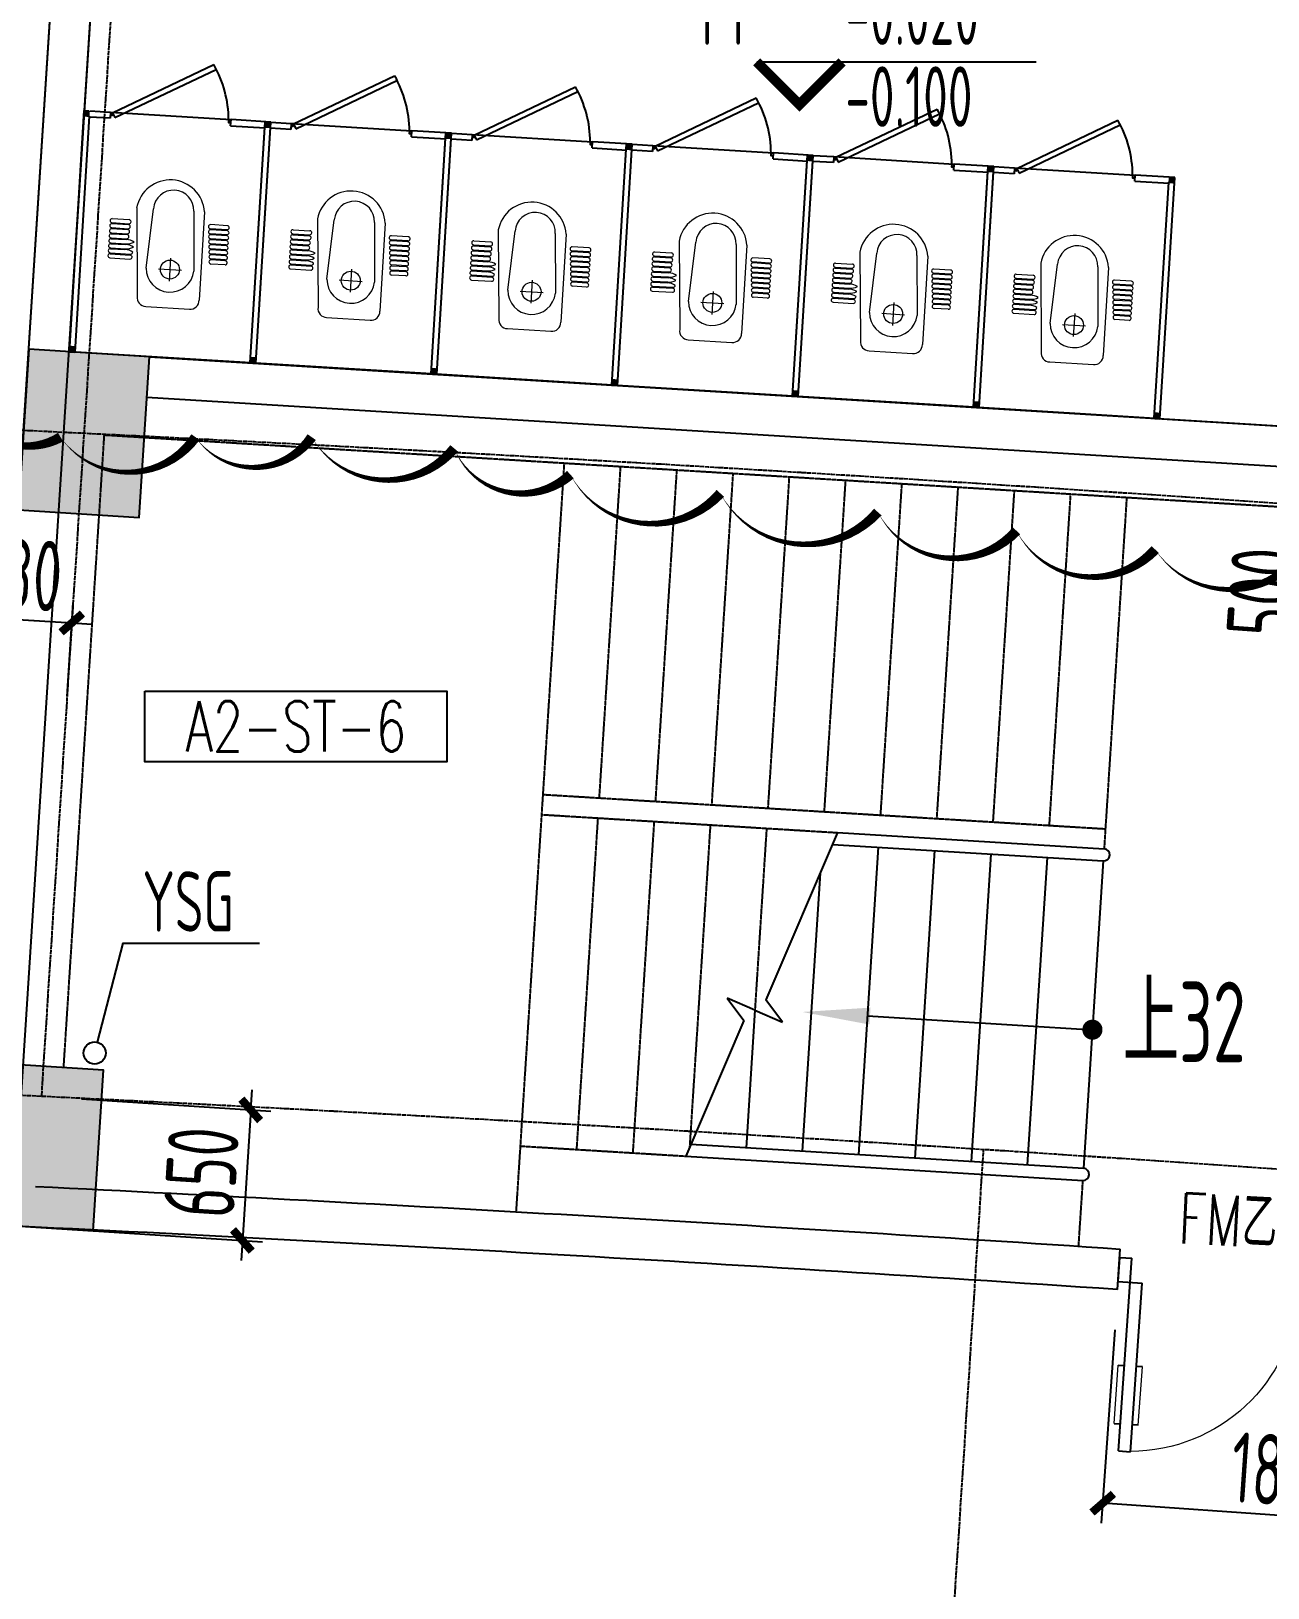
# Model space of a CAD drawing. Header units: millimetres. Extents: x 11639278 to 23698211, y -13072636 to -5537337.
# Drawn here: x 11793299 to 11799443, y -6396176 to -6388442 of the extents above; entities that cross this region are included whole.
import ezdxf
from ezdxf.enums import TextEntityAlignment as Align

# ---------------------------------------------------------------- set-up
doc = ezdxf.new("R2010")
doc.units = ezdxf.units.MM
doc.header["$LTSCALE"] = 10
for name, pattern in [('A2-RD-F1（少）$0$AUDIT_I_130807214254-2', [0]), ('A2-RG-AXIS$0$CENTER', [2, 1.25, -0.25, 0.25, -0.25]), ('A2-RG-AXIS$0$DOTE', [2.42, 2, -0.2, 0.02, -0.2]), ('A2-RV-F1$0$DASHED2', [0.375, 0.25, -0.125])]:
    doc.linetypes.add(name, pattern=pattern)
for name, color, linetype in [('A2-RB-F1$0$A-DIMS-100', 1, 'Continuous'), ('A2-RD-F1（少）$0$A-1-1-X-toilel$0$A-FIXT', 55, 'Continuous'), ('A2-RD-F1（少）$0$B1-WC-FIXT', 55, 'A2-RD-F1（少）$0$AUDIT_I_130807214254-2'), ('A2-RG-AXIS$0$A-GRID', 1, 'A2-RG-AXIS$0$CENTER'), ('A2-RI-F1$0$$1$A-SYMB-NUMB-T', 4, 'Continuous'), ('A2-RI-F1$0$$3$A-SYMB', 4, 'Continuous'), ('A2-RI-F1$0$A-DOOR', 32, 'Continuous'), ('A2-RI-F1$0$A-ROOF-DRAN', 175, 'Continuous'), ('A2-RI-F1$0$A-SYMB', 4, 'Continuous'), ('A2-RI-F1$0$A-SYMB-AREA', 4, 'Continuous'), ('A2-RI-F1$0$A-SYMB-DOOR', 3, 'Continuous'), ('A2-RI-F1$0$A-SYMB-NAME', 4, 'Continuous'), ('A2-RI-F1$0$A-WALL', 7, 'Continuous'), ('A2-RI-F1$0$WINDOW_TEXT', 7, 'Continuous'), ('A2-RS-F1$0$A-HATH-GRAY', 8, 'Continuous'), ('A2-RS-F1$0$A-WALL-CONC', 6, 'Continuous'), ('A2-RV-F1$0$A-HATH', 9, 'Continuous'), ('A2-RV-F1$0$A-SYMB-AREA', 4, 'Continuous'), ('A2-RV-F1$0$A-SYMB-NAME', 4, 'Continuous'), ('A2-RV-F1$0$AUDIT_D_120618114340-210', 80, 'Continuous'), ('A2-RV-F1$0$AUDIT_D_120618114340-341', 1, 'Continuous'), ('A2-RV-F1$0$AUDIT_D_120618114340-408', 50, 'Continuous')]:
    doc.layers.add(name, color=color, linetype=linetype)
doc.layers.add('A2-RD-F1（少）$0$A-X-AREA', color=6, linetype='Continuous', plot=False)
doc.styles.add('A2-RB-F1$0$XD2008', font='hzs.shx', dxfattribs={"width": 0.7, "bigfont": 'hztxt.shx'})
doc.styles.add('A2-RI-F1$0$$1$ECADI-TXT', font='simplex.shx', dxfattribs={"bigfont": 'hztxt.shx'})
doc.styles.add('A2-RI-F1$0$ECADI', font='hzs.shx', dxfattribs={"width": 0.7, "bigfont": 'hztxt.shx'})
doc.styles.add('A2-RI-F1$0$ECADI-TXT', font='simplex.shx', dxfattribs={"bigfont": 'hztxt.shx'})
doc.styles.add('A2-RI-F1$0$SIMPLEX', font='simplex.shx', dxfattribs={"width": 0.7})
doc.styles.add('A2-RI-F1$0$XD2008', font='hzs.shx', dxfattribs={"width": 0.7, "bigfont": 'hztxt.shx'})
doc.styles.add('A2-RV-F1$0$ECADI', font='hzs.shx', dxfattribs={"width": 0.7, "bigfont": 'hztxt.shx'})
doc.dimstyles.new('A2-RB-F1$0$XD100$0', dxfattribs={"dimscale": 100, "dimtxt": 3.5, "dimasz": 1, "dimexe": 1, "dimexo": 2, "dimgap": 0.5, "dimtad": 1, "dimdec": 0, "dimdsep": 46, "dimtxsty": 'A2-RB-F1$0$XD2008', "dimblk1": 'A2-RB-F1$0$_ArchTick', "dimblk2": 'A2-RB-F1$0$_ArchTick', "dimsah": 1, "dimcen": 2.5, "dimclrt": 4, "dimaunit": 1, "dimadec": 0, "dimazin": 0, "dimtfac": 1, "dimtdec": 0, "dimtix": 1, "dimtmove": 1, "dimatfit": 3, "dimfxl": 0, "dimtolj": 1, "dimtzin": 0, "dimarcsym": 0})

# ---------------------------------------------------------------- blocks, each defined once
blk = doc.blocks.new('A2-RS-F1')
at = {"layer": 'A2-RS-F1$0$A-HATH-GRAY', "ltscale": 3}
h = blk.add_hatch(color=256, dxfattribs=at)
h.paths.add_polyline_path([(11790490.7, -6377046.5), (11789491.3, -6377010.6), (11789445.2, -6378310.2), (11790444.5, -6378345.7)], flags=16)
h.paths.add_polyline_path([(11794711.1, -6377235.6), (11794112.3, -6377197.1), (11794061, -6377995.6), (11794659.8, -6378034.1)], flags=0)
h.paths.add_polyline_path([(11794483.3, -6380778.7), (11793884.5, -6380740.2), (11793833.2, -6381538.6), (11794432, -6381577.1)], flags=0)
h.paths.add_polyline_path([(11793886.5, -6390060.6), (11793287.7, -6390022.1), (11793236.4, -6390820.5), (11793835.2, -6390859)], flags=0)
h.paths.add_polyline_path([(11793658.7, -6393603.7), (11793059.9, -6393565.2), (11793008.6, -6394363.6), (11793607.4, -6394402.1)], flags=0)
h.paths.add_polyline_path([(11789926.5, -6392936.5), (11788927.1, -6392900.6), (11788881, -6394200.2), (11789880.4, -6394235.7)], flags=16)
h.paths.add_polyline_path([(11781272, -6392739.2), (11780272, -6392732.1), (11780263.2, -6394032.4), (11781263.2, -6394039.2)], flags=16)
h.paths.add_polyline_path([(11772615.4, -6392790.7), (11771615.7, -6392812.3), (11771644.2, -6394112.4), (11772644, -6394090.4)], flags=16)
h.paths.add_polyline_path([(11771835.6, -6400549.4, 1), (11772735.6, -6400549.4, 1)])
h.paths.add_polyline_path([(11789601.8, -6400663.7, 1), (11788701.8, -6400663.7, 1)], flags=0)
h.paths.add_polyline_path([(11797125.5, -6401083.9, 1), (11798025.5, -6401083.9, 1)], flags=0)
h.paths.add_polyline_path([(11772266.5, -6376894.6), (11771266.7, -6376916.1), (11771295.3, -6378216.2), (11772295, -6378194.3)], flags=16)
h.paths.add_polyline_path([(11781379.7, -6376839.6), (11780379.7, -6376832.4), (11780370.9, -6378132.8), (11781370.9, -6378139.6)], flags=16)
h.paths.add_polyline_path([(11752826.5, -6385566), (11752029, -6385629.4), (11752187.6, -6387623.1), (11752985.1, -6387559.7)], flags=17)
h.paths.add_polyline_path([(11757362.8, -6385212.9), (11756565.3, -6385276.3), (11756723.9, -6387270.1), (11757521.2, -6387204.8)], flags=17)
h.paths.add_polyline_path([(11762965.1, -6393140.9), (11763031, -6394439.6), (11764029.7, -6394388.9), (11763963.9, -6393090.2)])
h.paths.add_polyline_path([(11793008.6, -6394363.6), (11793607.4, -6394402.1), (11793658.7, -6393603.7), (11793059.9, -6393565.2)], flags=17)
h.paths.add_polyline_path([(11793236.4, -6390820.5), (11793835.2, -6390859), (11793886.5, -6390060.6), (11793287.7, -6390022.1)], flags=17)
h.paths.add_polyline_path([(11793833.2, -6381538.6), (11794432, -6381577.1), (11794483.3, -6380778.7), (11793884.5, -6380740.2)], flags=17)
h.paths.add_polyline_path([(11794061, -6377995.6), (11794659.8, -6378034.1), (11794711.1, -6377235.6), (11794112.3, -6377197.1)], flags=17)
h.paths.add_polyline_path([(11762159.9, -6377261.3), (11762225.8, -6378560), (11763224.5, -6378509.3), (11763158.6, -6377210.6)], flags=17)
edge = h.paths.add_edge_path(flags=16)
edge.add_arc((11772285.6, -6400549.4), 450, 0, 360)
edge = h.paths.add_edge_path(flags=16)
edge.add_arc((11789151.8, -6400663.7), 450, 0, 360)
edge = h.paths.add_edge_path()
edge.add_arc((11763857, -6400855.6), 450, 0, 360)
edge = h.paths.add_edge_path(flags=17)
edge.add_arc((11797575.5, -6401083.9), 450, 0, 360)
edge = h.paths.add_edge_path()
edge.add_arc((11755440.6, -6401403.6), 450, 0, 360)
h.paths.add_polyline_path([(11756756.1, -6377586.7), (11756914.7, -6379580.4), (11756117.2, -6379643.9), (11755958.6, -6377650.1)], flags=17)
h.paths.add_polyline_path([(11757322.6, -6394796.6), (11758120, -6394731.3), (11758001.2, -6393237.8), (11757203.7, -6393301.3)])
h.paths.add_polyline_path([(11752786.3, -6395149.5), (11753583.8, -6395086), (11753449, -6393391.4), (11752651.5, -6393454.8)])
h.paths.add_polyline_path([(11751581, -6379997.1), (11752378.4, -6379933.7), (11752219.8, -6377940), (11751422.4, -6378003.4)])
edge = h.paths.add_edge_path()
edge.add_line((11771615.7, -6392812.7), (11771644.2, -6394112.4))
edge.add_line((11771644.2, -6394112.4), (11772644, -6394090.4))
edge.add_line((11772644, -6394090.4), (11772615.4, -6392790.7))
edge.add_line((11772615.4, -6392790.7), (11771615.7, -6392812.3))
edge.add_line((11780272, -6392732.4), (11780263.2, -6394032.4))
edge.add_line((11780263.2, -6394032.4), (11781263.2, -6394039.2))
edge.add_line((11781263.2, -6394039.2), (11781272, -6392739.2))
edge.add_line((11781272, -6392739.2), (11780272, -6392732.1))
edge.add_line((11788927.1, -6392901), (11788881, -6394200.2))
edge.add_line((11788881, -6394200.2), (11789880.4, -6394235.7))
edge.add_line((11789880.4, -6394235.7), (11789926.5, -6392936.5))
edge.add_line((11789926.5, -6392936.5), (11788927.1, -6392900.6))
edge.add_line((11789491.3, -6377011), (11789445.2, -6378310.2))
edge.add_line((11789445.2, -6378310.2), (11790444.5, -6378345.7))
edge.add_line((11790444.5, -6378345.7), (11790490.7, -6377046.5))
edge.add_line((11790490.7, -6377046.5), (11789491.3, -6377010.6))
edge.add_line((11780379.7, -6376832.8), (11780370.9, -6378132.8))
edge.add_line((11780370.9, -6378132.8), (11781370.9, -6378139.6))
edge.add_line((11781370.9, -6378139.6), (11781379.7, -6376839.6))
edge.add_line((11781379.7, -6376839.6), (11780379.7, -6376832.4))
edge.add_line((11771266.7, -6376916.5), (11771295.3, -6378216.2))
edge.add_line((11771295.3, -6378216.2), (11772295, -6378194.3))
edge.add_line((11772295, -6378194.3), (11772266.5, -6376894.6))
edge.add_line((11772266.5, -6376894.6), (11771266.7, -6376916.1))
edge.add_line((11756723.9, -6387270.1), (11757521.2, -6387204.8))
edge.add_line((11756565.3, -6385276.3), (11757362.8, -6385212.9))
edge.add_line((11756565.3, -6385276.3), (11756723.9, -6387270.1))
edge.add_line((11752187.6, -6387623.1), (11752985.1, -6387559.7))
edge.add_line((11752029, -6385629.4), (11752826.5, -6385566))
edge.add_line((11752029, -6385629.4), (11752187.6, -6387623.2))
edge.add_line((11752826.5, -6385566), (11752985.1, -6387559.7))
edge.add_line((11757362.2, -6385205.2), (11757521.2, -6387204.8))
edge = h.paths.add_edge_path()
edge.add_arc((11847549.5, -6408655.2), 450, 0, 360)
h.paths.add_polyline_path([(11818747.1, -6372607.5), (11817357.2, -6372439.1), (11817138.8, -6374225.8), (11818528.7, -6374394.2)])
h.paths.add_polyline_path([(11827964.2, -6373889.1), (11826579.8, -6373680.9), (11826310.1, -6375460.6), (11827694.6, -6375668.8)])
h.paths.add_polyline_path([(11837140.7, -6375434.8), (11835762.8, -6375187), (11835442.2, -6376958.2), (11836820.1, -6377206.1)])
h.paths.add_polyline_path([(11814457.2, -6396161.7), (11815846.9, -6396331.6), (11816041, -6394743.5), (11814651.4, -6394573.1)])
h.paths.add_polyline_path([(11851385, -6401917.5), (11850605.4, -6401737.8), (11850371.1, -6402710), (11851150.7, -6402889.7)])
h.paths.add_polyline_path([(11846959.8, -6400859), (11846180.2, -6400679.3), (11845945.9, -6401651.6), (11846725.5, -6401831.3)])
h.paths.add_polyline_path([(11841338.2, -6400630.1), (11839968.3, -6400341.3), (11840298.4, -6398775.8), (11841668.4, -6399064)])
h.paths.add_polyline_path([(11831505.8, -6398704), (11832883.4, -6398953.4), (11833168.4, -6397379), (11831790.9, -6397129.1)])
h.paths.add_polyline_path([(11822999.8, -6397310.5), (11824384, -6397520.2), (11824623.6, -6395938.3), (11823239.5, -6395728)])
h.paths.add_polyline_path([(11806985.1, -6395311.3), (11806188.5, -6395237.1), (11806299.9, -6394042), (11807096.4, -6394116.5)])
h.paths.add_polyline_path([(11800592, -6394828.7), (11801190.8, -6394867.2), (11801242.1, -6394068.8), (11800643.4, -6394030.3)])
h.paths.add_polyline_path([(11793008.6, -6394363.6), (11793607.4, -6394402.1), (11793658.7, -6393603.7), (11793059.9, -6393565.2)], flags=17)
h.paths.add_polyline_path([(11800819.8, -6391285.9), (11801418.6, -6391324.4), (11801469.9, -6390525.9), (11800871.2, -6390487.4)])
h.paths.add_polyline_path([(11793236.4, -6390820.5), (11793835.2, -6390859), (11793886.5, -6390060.6), (11793287.7, -6390022.1)], flags=17)
h.paths.add_polyline_path([(11853037, -6395063.6), (11853271.3, -6394091.4), (11852491.7, -6393911.7), (11852257.4, -6394883.9)])
h.paths.add_polyline_path([(11854911.5, -6387286.2), (11855145.9, -6386314), (11854366.3, -6386134.3), (11854131.9, -6387106.5)])
h.paths.add_polyline_path([(11846269, -6377243.5), (11844898.8, -6376956.1), (11844527.5, -6378717.4), (11845897.7, -6379004.7)])
h.paths.add_polyline_path([(11848611.8, -6394005), (11848846.2, -6393032.8), (11848066.6, -6392853.1), (11847832.2, -6393825.3)])
h.paths.add_polyline_path([(11850486.4, -6386227.4), (11850720.8, -6385255.2), (11849941.2, -6385075.5), (11849706.8, -6386047.7)])
h.paths.add_polyline_path([(11843712.1, -6384523.3), (11844299.2, -6384647.1), (11844423, -6384060), (11843835.9, -6383936.2)])
h.paths.add_polyline_path([(11842061.7, -6392351.2), (11842648.8, -6392475), (11842772.6, -6391887.9), (11842185.5, -6391764.1)])
h.paths.add_polyline_path([(11808357.4, -6373042.4), (11808954.8, -6373098.1), (11809029, -6372301.4), (11808431.6, -6372245.8)])
h.paths.add_polyline_path([(11793833.2, -6381538.6), (11794432, -6381577.1), (11794483.3, -6380778.7), (11793884.5, -6380740.2)], flags=17)
h.paths.add_polyline_path([(11801416.6, -6382004.6), (11802015.3, -6382043.1), (11802066.7, -6381244.7), (11801467.9, -6381206.2)])
h.paths.add_polyline_path([(11801644.4, -6378461.8), (11802243.1, -6378500.3), (11802294.5, -6377701.9), (11801695.7, -6377663.4)])
h.paths.add_polyline_path([(11794061, -6377995.6), (11794659.8, -6378034.1), (11794711.1, -6377235.6), (11794112.3, -6377197.1)], flags=17)
h.paths.add_polyline_path([(11808460.5, -6379479.9), (11807663.9, -6379405.7), (11807775.3, -6378210.6), (11808571.8, -6378285.1)])
edge = h.paths.add_edge_path(flags=16)
edge.add_arc((11772285.6, -6400549.4), 450, 0, 360)
edge = h.paths.add_edge_path(flags=17)
edge.add_arc((11789151.8, -6400663.7), 450, 0, 360)
edge = h.paths.add_edge_path(flags=17)
edge.add_arc((11797575.5, -6401083.9), 450, 0, 360)
edge = h.paths.add_edge_path()
edge.add_arc((11805983.7, -6401745.9), 450, 0, 360)
edge = h.paths.add_edge_path()
edge.add_arc((11814369.4, -6402649), 450, 0, 360)
edge = h.paths.add_edge_path()
edge.add_arc((11822725.7, -6403792.5), 450, 0, 360)
edge = h.paths.add_edge_path()
edge.add_arc((11831045.7, -6405175.5), 450, 0, 360)
edge = h.paths.add_edge_path()
edge.add_arc((11839322.6, -6406796.9), 450, 0, 360)
edge = h.paths.add_edge_path(flags=17)
edge.add_line((11771615.7, -6392812.7), (11771644.2, -6394112.4))
edge.add_line((11771644.2, -6394112.4), (11772644, -6394090.4))
edge.add_line((11772644, -6394090.4), (11772615.4, -6392790.7))
edge.add_line((11772615.4, -6392790.7), (11771615.7, -6392812.3))
edge.add_line((11780272, -6392732.4), (11780263.2, -6394032.4))
edge.add_line((11780263.2, -6394032.4), (11781263.2, -6394039.2))
edge.add_line((11781263.2, -6394039.2), (11781272, -6392739.2))
edge.add_line((11781272, -6392739.2), (11780272, -6392732.1))
edge.add_line((11788927.1, -6392901), (11788881, -6394200.2))
edge.add_line((11788881, -6394200.2), (11789880.4, -6394235.7))
edge.add_line((11789880.4, -6394235.7), (11789926.5, -6392936.5))
edge.add_line((11789926.5, -6392936.5), (11788927.1, -6392900.6))
edge.add_line((11789491.3, -6377011), (11789445.2, -6378310.2))
edge.add_line((11789445.2, -6378310.2), (11790444.5, -6378345.7))
edge.add_line((11790444.5, -6378345.7), (11790490.7, -6377046.5))
edge.add_line((11790490.7, -6377046.5), (11789491.3, -6377010.6))
edge.add_line((11780379.7, -6376832.8), (11780370.9, -6378132.8))
edge.add_line((11780370.9, -6378132.8), (11781370.9, -6378139.6))
edge.add_line((11781370.9, -6378139.6), (11781379.7, -6376839.6))
edge.add_line((11781379.7, -6376839.6), (11780379.7, -6376832.4))
edge.add_line((11771266.7, -6376916.5), (11771295.3, -6378216.2))
edge.add_line((11771295.3, -6378216.2), (11772295, -6378194.3))
edge.add_line((11772295, -6378194.3), (11772266.5, -6376894.6))
edge.add_line((11772266.5, -6376894.6), (11771266.7, -6376916.1))
edge = h.paths.add_edge_path()
edge.add_arc((11780719.5, -6400485.4), 450, 0, 360)
at = {"layer": 'A2-RS-F1$0$A-WALL-CONC', "ltscale": 3}
for points in [[(11793236.4, -6390820.5), (11793835.2, -6390859), (11793886.5, -6390060.6), (11793287.7, -6390022.1), (11793236.4, -6390820.5)], [(11793008.6, -6394363.6), (11793607.4, -6394402.1), (11793658.7, -6393603.7), (11793059.9, -6393565.2), (11793008.6, -6394363.6)]]:
    blk.add_lwpolyline(points, dxfattribs=at)
blk = doc.blocks.new('A2-RI-F1$0$ECADI-TAG-HGHT（国标）')
at = {"color": 1}
blk.add_line((-2.121, 2.121), (11.768, 2.121), dxfattribs=at)
at = {"color": 1, "const_width": 0.5}
blk.add_lwpolyline([(-2.121, 2.121), (0, 0), (2.121, 2.121)], dxfattribs=at)
at = {"color": 1}
blk.add_point((-1.481, 4.6), dxfattribs=at)
at = {"style": 'A2-RI-F1$0$XD2008', "width": 0.7}
blk.add_attdef('FL', text='', height=3, dxfattribs=at).set_placement((-2.689, 2.967), align=Align.RIGHT)
for tag, p in [('F.F.L.', (2.284, 2.967)), ('T.O.S.', (2.284, -1.104))]:
    blk.add_attdef(tag, p, '', height=3, dxfattribs=at)
blk = doc.blocks.new('A2-RI-F1$0$$DorLib2D$00000011')
for p, q in [((-0.4667, 0.4709), (-0.4667, -0.0625)), ((-0.4667, 0.4709), (-0.4333, 0.4709)), ((-0.4333, 0.4709), (-0.4333, 0.0042)), ((0.4333, 0.4709), (0.4333, 0.0042)), ((0.4667, 0.4709), (0.4333, 0.4709)), ((0.4667, 0.4709), (0.4667, -0.0625)), ((-0.4833, 0.3962), (-0.4667, 0.3962)), ((-0.4167, 0.3962), (-0.4333, 0.3962)), ((0.4167, 0.3962), (0.4333, 0.3962)), ((0.4833, 0.3962), (0.4667, 0.3962)), ((-0.4833, 0.2346), (-0.4667, 0.2346)), ((-0.4167, 0.2346), (-0.4333, 0.2346)), ((0.4167, 0.2346), (0.4333, 0.2346)), ((0.4833, 0.2346), (0.4667, 0.2346)), ((-0.5, 0.0042), (-0.4333, 0.0042)), ((-0.5, 0.0042), (-0.5, -0.0625)), ((0.5, 0.0042), (0.4333, 0.0042)), ((0.5, 0.0042), (0.5, -0.0625)), ((-0.5, -0.0625), (-0.4667, -0.0625)), ((0.5, -0.0625), (0.4667, -0.0625))]:
    blk.add_line(p, q)
at = {"lineweight": 13}
for p, q in [((-0.4833, 0.3962), (-0.4833, 0.2346)), ((-0.4167, 0.3962), (-0.4167, 0.2346)), ((0.4167, 0.3962), (0.4167, 0.2346)), ((0.4833, 0.3962), (0.4833, 0.2346))]:
    blk.add_line(p, q, dxfattribs=at)
for centre, start, end in [((-0.4667, 0.0042), 0, 85.904), ((0.4667, 0.0042), 94.096, 180)]:
    blk.add_arc(centre, 0.4667, start, end, dxfattribs=at)
blk = doc.blocks.new('A2-RI-F1$0$door-doublewing')
at = {"layer": 'A2-RI-F1$0$A-DOOR', "color": 4, "xscale": -0.9999999999999998, "rotation": 180}
blk.add_blockref('A2-RI-F1$0$$DorLib2D$00000011', (0, -0.0291), dxfattribs=at)
at = {"layer": 'A2-RI-F1$0$WINDOW_TEXT', "style": 'A2-RI-F1$0$SIMPLEX', "flags": 9}
blk.add_attdef('A', text='', height=1, dxfattribs=at).set_placement((0, 1.5), align=Align.MIDDLE)
blk = doc.blocks.new('A2-RI-F1$0$$1$ECADI-TAG-CODE')
at = {"layer": 'A2-RI-F1$0$$1$A-SYMB-NUMB-T', "color": 1}
blk.add_lwpolyline([(0, 3.5), (15, 3.5), (15, 0), (0, 0)], close=True, dxfattribs=at)
at = {"layer": 'A2-RI-F1$0$$1$A-SYMB-NUMB-T', "style": 'A2-RI-F1$0$$1$ECADI-TXT', "width": 0.7}
blk.add_attdef('CODE', text='', height=2.5, dxfattribs=at).set_placement((7.5, 1.75), align=Align.MIDDLE_CENTER)
blk = doc.blocks.new('A2-RI-F1$0$ECADI-TAG-DOOR')
blk = doc.blocks.new('A2-RI-F1$0$5erhfh')
at = {"layer": 'A2-RI-F1$0$A-SYMB-AREA', "style": 'A2-RI-F1$0$ECADI', "width": 0.7}
blk.add_attdef('340M2', text='', height=2.5, dxfattribs=at).set_placement((0, 1.25), align=Align.MIDDLE_LEFT)
at = {"layer": 'A2-RI-F1$0$A-SYMB-NAME', "style": 'A2-RI-F1$0$ECADI', "width": 0.7}
blk.add_attdef('CHINESENAME', (-12.292, 3.087), '', height=4.5, dxfattribs=at)
blk = doc.blocks.new('A2-RI-F1$0$ysg')
at = {"layer": 'A2-RI-F1$0$A-ROOF-DRAN'}
blk.add_lwpolyline([(42279, -21425.1), (42407.7, -20931.9), (43083.8, -20931.9)], dxfattribs=at)
blk.add_circle((42265.1, -21478.3), 55, dxfattribs=at)
ref = blk.add_blockref('A2-RI-F1$0$5erhfh', (43732.1, -21184.1), dxfattribs=dict(at, xscale=100, yscale=100, zscale=100))
ref.add_attrib('CHINESENAME', 'YSG', (42502.9, -20875.3), dxfattribs={"layer": 'A2-RI-F1$0$A-SYMB-NAME', "height": 300, "style": 'A2-RI-F1$0$ECADI', "width": 0.7})
blk = doc.blocks.new('A2-RI-F1')
at = {"layer": 'A2-RI-F1$0$A-WALL'}
for p, q in [((11793165.5, -6391923.2), (11794028.6, -6378499.8)), ((11793220.9, -6394178.5), (11793750.4, -6385943.2)), ((11793886.5, -6390060.6), (11800871.2, -6390487.4)), ((11793874.3, -6390260.2), (11800859, -6390687.1)), ((11798696.8, -6394693.5), (11798709.6, -6394493.9))]:
    blk.add_line(p, q, dxfattribs=at)
for radius, start, end in [(300350, 86.185936, 87.215646), (300150, 86.185846, 87.320505)]:
    blk.add_arc((11778730.7, -6694178.7), radius, start, end, dxfattribs=at)
at = {"layer": 'Defpoints'}
blk.add_lwpolyline([(11792960.8, -6390235.7, 0, 50, 0.520567), (11793445, -6390459.1, 0, 50, 0.520567), (11793445, -6390459.1, 0, 50, 0.520567), (11794115.6, -6390459.1, 0, 50, 0.520567), (11794115.6, -6390459.1, 0, 50, 0.520567), (11794693, -6390459.1, 0, 50, 0.520567), (11794693, -6390459.1, 0, 50, 0.520567), (11795400.8, -6390514.9, 0, 50, 0.520567), (11795400.8, -6390514.9, 0, 50, 0.520567), (11795978.2, -6390645.2, 0, 50, 0.520567), (11795978.2, -6390645.2, 0, 50, 0.520567), (11796723.2, -6390738.3, 0, 50, 0.520567), (11796723.2, -6390738.3, 0, 50, 0.520567), (11797505.5, -6390831.4, 0, 50, 0.520567), (11797505.5, -6390831.4, 0, 50, 0.520567), (11798194.6, -6390924.5, 0, 50, 0.520567), (11798194.6, -6390924.5, 0, 50, 0.520567), (11798883.8, -6391017.5, 0, 50, 0.520567), (11798883.8, -6391017.5, 0, 50, 0.520567), (11799610.2, -6391036.1, 0, 50, 0.520567)], format="xyseb", dxfattribs=at)
for name, p in [('A2-RS-F1', (0, 0)), ('A2-RI-F1$0$ysg', (11751349.3, -6372040.3))]:
    blk.add_blockref(name, p)
at = {"layer": 'A2-RI-F1$0$$3$A-SYMB', "xscale": 100.000000010019, "yscale": 100.000000010019, "zscale": 100}
blk.add_blockref('A2-RI-F1$0$$1$ECADI-TAG-CODE', (11793864.3, -6392071.3), dxfattribs=at).add_auto_attribs({'CODE': 'A2-ST-6'})
at = {"layer": 'A2-RI-F1$0$A-DOOR', "xscale": 1799.999999998143, "yscale": 1799.999999998143, "zscale": 1799.999999998143, "rotation": 356.0141444077233}
blk.add_blockref('A2-RI-F1$0$door-doublewing', (11799601, -6394656.3), dxfattribs=at)
at = {"layer": 'A2-RI-F1$0$A-SYMB', "xscale": 99.99999999989086, "yscale": 99.99999999989086, "zscale": 99.99999999989086}
blk.add_blockref('A2-RI-F1$0$ECADI-TAG-HGHT（国标）', (11797115.7, -6388806.9), dxfattribs=at).add_auto_attribs({'F.F.L.': '-0.020', 'T.O.S.': '-0.100', 'FL': 'F1'})
at = {"layer": 'A2-RI-F1$0$A-SYMB-DOOR'}
ref = blk.add_blockref('A2-RI-F1$0$ECADI-TAG-DOOR', (11799677.9, -6395226.9), dxfattribs=dict(at, xscale=99.99999999969597, yscale=99.99999999969597, zscale=99.99999999969597, rotation=357.1259752035293))
ref.add_attrib('门窗主编号1', 'FM乙', dxfattribs={"height": 250, "rotation": 357.12598, "style": 'A2-RI-F1$0$ECADI-TXT', "width": 0.7}).set_placement((11799484.7, -6394487.9), align=Align.RIGHT)
ref.add_attrib('门窗主编号2', '1822', (11799583.3, -6394497.1, 333.3), dxfattribs={"height": 250, "rotation": 357.12598, "style": 'A2-RI-F1$0$ECADI-TXT', "width": 0.7})
blk = doc.blocks.new('A2-RG-AXIS')
at = {"layer": 'A2-RG-AXIS$0$A-GRID', "linetype": 'A2-RG-AXIS$0$DOTE'}
for p, q in [((11795338.9, -6362795.8), (11793349.7, -6393734.2)), ((11797087.9, -6408668.2), (11798031.1, -6393998.6))]:
    blk.add_line(p, q, dxfattribs=at)
for radius in [313400, 308700, 304100, 300800]:
    blk.add_arc((11778730.7, -6694178.7), radius, 75.589285, 95.407644, dxfattribs=at)
blk = doc.blocks.new('A2-RV-F1$0$5erhfh')
at = {"layer": 'A2-RV-F1$0$A-SYMB-AREA', "style": 'A2-RV-F1$0$ECADI', "width": 0.7}
blk.add_attdef('340M2', text='', height=2.5, dxfattribs=at).set_placement((0, 1.25), align=Align.MIDDLE_LEFT)
at = {"layer": 'A2-RV-F1$0$A-SYMB-NAME', "style": 'A2-RV-F1$0$ECADI', "width": 0.7}
blk.add_attdef('CHINESENAME', (-12.292, 3.087), '', height=4.5, dxfattribs=at)
blk = doc.blocks.new('A2-RV-F1')
at = {"layer": 'A2-RV-F1$0$A-HATH', "linetype": 'A2-RV-F1$0$DASHED2'}
for p, q in [((11793661.2, -6390448), (11793459.1, -6393591.5)), ((11793661.2, -6390448), (11801041.3, -6390898.7)), ((11795946.9, -6390587.6), (11795707.7, -6394308.9)), ((11796226.4, -6390605.5), (11796120.6, -6392251.3)), ((11796505.8, -6390623.5), (11796400, -6392268.3)), ((11796785.2, -6390641.5), (11796679.5, -6392285.4)), ((11797064.6, -6390659.4), (11796959, -6392302.5)), ((11797344.1, -6390677.4), (11797238.5, -6392319.5)), ((11797623.5, -6390695.4), (11797518, -6392336.6)), ((11797902.9, -6390713.3), (11797797.4, -6392353.7)), ((11798182.3, -6390731.3), (11798076.9, -6392370.7)), ((11798461.8, -6390749.3), (11798356.4, -6392387.8)), ((11798741.7, -6390758.3), (11798629.5, -6392504.7)), ((11795841.2, -6392234.2, 0), (11798636, -6392404.9, 0)), ((11795834.6, -6392334, 0), (11797304.9, -6392423.8, 0)), ((11796114.1, -6392351, 0), (11796008.3, -6393997.7, 0)), ((11796393.6, -6392368.1, 0), (11796287.7, -6394014.7, 0)), ((11796673.1, -6392385.2, 0), (11796570.1, -6393987.1, 0)), ((11796952.6, -6392402.3, 0), (11796894.5, -6393305.9, 0)), ((11795728.8, -6393980.6, 0), (11796551.4, -6394030.8, 0)), ((11798523.1, -6394151.2), (11798501.4, -6394480.1))]:
    blk.add_line(p, q, dxfattribs=at)
at = {"layer": 'A2-RV-F1$0$AUDIT_D_120618114340-210'}
for p, q in [((11797279.8, -6392482.3, 0), (11798625.7, -6392564.6, 0)), ((11797304.9, -6392423.8, 0), (11798629.4, -6392504.7, 0)), ((11796551.4, -6394030.8, 0), (11798523.6, -6394151.3, 0)), ((11796576.5, -6393972.2, 0), (11798527.3, -6394091.4, 0))]:
    blk.add_line(p, q, dxfattribs=at)
for centre in [(11798627.5, -6392534.6, 0), (11798525.3, -6394121.3, 0)]:
    blk.add_arc(centre, 30, 266.32117, 86.32117, dxfattribs=at)
at = {"layer": 'A2-RV-F1$0$AUDIT_D_120618114340-341', "extrusion": (1.87347e-08, 5.01292e-08, -1)}
for p, q in [((11797304.9, -6392423.8, 0), (11796949.3, -6393254, 0)), ((11796894.5, -6393305.9, 0), (11796756.6, -6393246.8, 0)), ((11796756.6, -6393246.8, 0), (11796839.6, -6393357.7, 0)), ((11797032.4, -6393364.9, 0), (11796949.3, -6393254, 0)), ((11796894.5, -6393305.9, 0), (11797032.4, -6393364.9, 0)), ((11796839.6, -6393357.7, 0), (11796551.4, -6394030.8, 0))]:
    blk.add_line(p, q, dxfattribs=at)
at = {"layer": 'A2-RV-F1$0$AUDIT_D_120618114340-341', "extrusion": (0, 0, -1)}
blk.add_line((11797453.8, -6393334.4, 0), (11798571.7, -6393402.8, 0), dxfattribs=at)
at = {"layer": 'A2-RV-F1$0$AUDIT_D_120618114340-341', "extrusion": (0, 0, -1), "const_width": 50, "elevation": 0}
blk.add_lwpolyline([(-11798546.8, -6393401.3, -1), (-11798596.7, -6393404.3, -1)], format="xyb", close=True, dxfattribs=at)
at = {"layer": 'A2-RV-F1$0$AUDIT_D_120618114340-341', "extrusion": (0, 0, -1)}
blk.add_solid([(-11797469.2, -6393293.2, 0), (-11797464, -6393377.2, 0), (-11797130.5, -6393314.7, 0)], dxfattribs=at)
at = {"layer": 'A2-RV-F1$0$AUDIT_D_120618114340-408'}
for p, q in [((11797507.7, -6392496.3, 0), (11797409.5, -6394023.1, 0)), ((11797787.2, -6392513.3, 0), (11797689, -6394040.2, 0)), ((11798066.7, -6392530.4, 0), (11797968.5, -6394057.3, 0)), ((11798346.1, -6392547.5, 0), (11798248, -6394074.3, 0)), ((11798625.6, -6392564.5, 0), (11798527.4, -6394091.4, 0)), ((11797218.9, -6392624.6, 0), (11797130, -6394006.1, 0)), ((11796894.5, -6393305.9, 0), (11796850.6, -6393989, 0))]:
    blk.add_line(p, q, dxfattribs=at)
ref = blk.add_blockref('A2-RV-F1$0$5erhfh', (11799951.4, -6393873.1), dxfattribs=dict(xscale=100, yscale=100, zscale=100))
ref.add_attrib('CHINESENAME', '上32', (11798722.2, -6393564.3), dxfattribs={"layer": 'A2-RV-F1$0$A-SYMB-NAME', "height": 400, "style": 'A2-RV-F1$0$ECADI', "width": 0.7})
blk = doc.blocks.new('A2-RB-F1$0$_ArchTick')
at = {"color": 0, "linetype": 'ByBlock', "const_width": 0.4}
blk.add_lwpolyline([(-0.5, -0.5), (0.5, 0.5)], dxfattribs=at)
blk = doc.blocks.new('*D1396')
at = {"layer": 'A2-RB-F1$0$A-DIMS-100', "color": 0, "lineweight": -2, "transparency": 16777216}
for p, q in [((11794390, -6393801.1), (11794396.4, -6393701.3)), ((11793549.3, -6393747), (11794489.8, -6393807.5)), ((11794390, -6393801.1), (11794348.3, -6394449.8)), ((11793507.6, -6394395.7), (11794448.1, -6394456.2)), ((11794348.3, -6394449.8), (11794341.9, -6394549.6))]:
    blk.add_line(p, q, dxfattribs=at)
at = {"layer": 'Defpoints', "color": 0, "transparency": 16777216}
for p in [(11793349.7, -6393734.2), (11793308, -6394382.9), (11794348.3, -6394449.8)]:
    blk.add_point(p, dxfattribs=at)
at = {"layer": 'A2-RB-F1$0$A-DIMS-100', "color": 0, "lineweight": -2, "transparency": 16777216, "xscale": 100, "yscale": 100, "zscale": 100}
for p, rotation in [((11794390, -6393801.1), 266.3211735636801), ((11794348.3, -6394449.8), 86.32117356368005)]:
    blk.add_blockref('A2-RB-F1$0$_ArchTick', p, dxfattribs=dict(at, rotation=rotation))
at = {"layer": 'A2-RB-F1$0$A-DIMS-100', "color": 4, "transparency": 16777216, "insert": (11794144.6, -6394111), "char_height": 350, "attachment_point": 5, "rotation": 86.32117, "style": 'A2-RB-F1$0$XD2008'}
blk.add_mtext('\\A1;650', dxfattribs=at)
blk = doc.blocks.new('*D1428')
at = {"layer": 'A2-RB-F1$0$A-DIMS-100', "color": 0, "lineweight": -2, "transparency": 16777216}
for p, q in [((11800977.5, -6390392.5), (11800311.8, -6390344.6)), ((11800411.5, -6390351.8), (11800375.6, -6390850.5)), ((11800393.6, -6390601.2), (11799676.8, -6390881.2)), ((11800941.6, -6390891.2), (11800275.9, -6390843.3)), ((11799676.8, -6390881.2), (11799624.4, -6391609.4))]:
    blk.add_line(p, q, dxfattribs=at)
at = {"layer": 'Defpoints', "color": 0, "transparency": 16777216}
for p in [(11801177, -6390406.9), (11800375.6, -6390850.5), (11801141.1, -6390905.6)]:
    blk.add_point(p, dxfattribs=at)
at = {"layer": 'A2-RB-F1$0$A-DIMS-100', "color": 0, "lineweight": -2, "transparency": 16777216, "xscale": 100, "yscale": 100, "zscale": 100}
for p, rotation in [((11800411.5, -6390351.8), 85.88328350686666), ((11800375.6, -6390850.5), 265.8832835068666)]:
    blk.add_blockref('A2-RB-F1$0$_ArchTick', p, dxfattribs=dict(at, rotation=rotation))
at = {"layer": 'A2-RB-F1$0$A-DIMS-100', "color": 4, "transparency": 16777216, "insert": (11799426.2, -6391229.1), "char_height": 350, "attachment_point": 5, "rotation": 85.88328, "style": 'A2-RB-F1$0$XD2008'}
blk.add_mtext('\\A1;500', dxfattribs=at)
blk = doc.blocks.new('*D1498')
at = {"layer": 'A2-RB-F1$0$A-DIMS-100', "color": 0, "lineweight": -2, "transparency": 16777216}
for p, q in [((11798682.9, -6394893.1), (11798615.9, -6395854.8)), ((11800478.6, -6395018.2), (11800411.6, -6395979.9)), ((11800418.5, -6395880.1), (11798622.8, -6395755))]:
    blk.add_line(p, q, dxfattribs=at)
at = {"layer": 'Defpoints', "color": 0, "transparency": 16777216}
for p in [(11798696.8, -6394693.5), (11800492.5, -6394818.7), (11798622.8, -6395755)]:
    blk.add_point(p, dxfattribs=at)
at = {"layer": 'A2-RB-F1$0$A-DIMS-100', "color": 0, "lineweight": -2, "transparency": 16777216, "xscale": 100, "yscale": 100, "zscale": 100}
for p, rotation in [((11798622.8, -6395755), 176.0140421487178), ((11800418.5, -6395880.1), 356.0140421487178)]:
    blk.add_blockref('A2-RB-F1$0$_ArchTick', p, dxfattribs=dict(at, rotation=rotation))
at = {"layer": 'A2-RB-F1$0$A-DIMS-100', "color": 4, "transparency": 16777216, "insert": (11799536.3, -6395593.1), "char_height": 350, "attachment_point": 5, "rotation": 356.01404, "style": 'A2-RB-F1$0$XD2008'}
blk.add_mtext('\\A1;1800', dxfattribs=at)
blk = doc.blocks.new('*D1538')
at = {"layer": 'A2-RB-F1$0$A-DIMS-100', "color": 0, "lineweight": -2, "transparency": 16777216}
for p, q in [((11792899.5, -6391710.4), (11792929.4, -6391245.1)), ((11793477.4, -6391747.6), (11793507.3, -6391282.3)), ((11792923, -6391344.9), (11792823.2, -6391338.5)), ((11792923, -6391344.9), (11793500.9, -6391382.1)), ((11793500.9, -6391382.1), (11793600.7, -6391388.5))]:
    blk.add_line(p, q, dxfattribs=at)
at = {"layer": 'Defpoints', "color": 0, "transparency": 16777216}
for p in [(11793500.9, -6391382.1), (11792886.6, -6391910), (11793464.6, -6391947.2)]:
    blk.add_point(p, dxfattribs=at)
at = {"layer": 'A2-RB-F1$0$A-DIMS-100', "color": 0, "lineweight": -2, "transparency": 16777216, "xscale": 100, "yscale": 100, "zscale": 100}
for p, rotation in [((11792923, -6391344.9), 356.3211735637733), ((11793500.9, -6391382.1), 176.3211735637733)]:
    blk.add_blockref('A2-RB-F1$0$_ArchTick', p, dxfattribs=dict(at, rotation=rotation))
at = {"layer": 'A2-RB-F1$0$A-DIMS-100', "color": 4, "transparency": 16777216, "insert": (11793226.4, -6391139), "char_height": 350, "attachment_point": 5, "rotation": 356.32117, "style": 'A2-RB-F1$0$XD2008'}
blk.add_mtext('\\A1;580', dxfattribs=at)
blk = doc.blocks.new('A2-RD-F1（少）$0$BI-W-db')
at = {"layer": 'A2-RD-F1（少）$0$A-1-1-X-toilel$0$A-FIXT'}
for points in [[(-10400, 6726), (-10370, 6726), (-10400, 6756), (-10370, 6756)], [(-9230, 6726), (-9200, 6726), (-9230, 6756), (-9200, 6756)], [(-10400, 5826), (-10370, 5826), (-10400, 5856), (-10370, 5856)], [(-9230, 5826), (-9200, 5826), (-9230, 5856), (-9200, 5856)]]:
    blk.add_trace(points, dxfattribs=at)
at = {"layer": 'A2-RD-F1（少）$0$B1-WC-FIXT'}
for p, q in [((-10400, 6755.9), (-10400, 6730.5)), ((-9200, 6755.9), (-10400, 6755.9)), ((-10400, 5851.4), (-10400, 6755.9)), ((-9200, 6755.9), (-9200, 6730.5)), ((-10400, 6726), (-9225.4, 6726)), ((-9230, 6623.5), (-9230, 6726)), ((-9200, 6726), (-9200, 6623.5)), ((-9200, 6623.5), (-9230, 6623.5)), ((-9202.6, 6612.6), (-9225.3, 6599.5)), ((-9225.3, 6599.5), (-8955.3, 6112.6)), ((-9202.6, 6612.6), (-8932.6, 6125.7)), ((-9230, 6023.5), (-9230, 5851.4)), ((-9230, 6023.5), (-9200, 6023.5)), ((-9200, 5826), (-9200, 6023.5)), ((-9225.4, 5856), (-10400, 5856)), ((-10400, 5851.4), (-10400, 5826)), ((-10400, 5826), (-10400, 5851.4)), ((-10400, 5826), (-9200, 5826))]:
    blk.add_line(p, q, dxfattribs=at)
at = {"layer": 'A2-RD-F1（少）$0$B1-WC-FIXT', "lineweight": 13}
for p, q in [((-9911.9, 6592.4), (-9911.9, 6592.4)), ((-9901.9, 6582.4), (-9901.9, 6482)), ((-9896.9, 6582.4), (-9896.9, 6480.1)), ((-9886.9, 6592.4), (-9886.9, 6592.4)), ((-9876.9, 6582.4), (-9876.9, 6510)), ((-9871.9, 6582.4), (-9871.9, 6508)), ((-9861.9, 6592.4), (-9861.9, 6592.4)), ((-9851.9, 6582.4), (-9851.9, 6508)), ((-9846.9, 6582.4), (-9846.9, 6506.1)), ((-9836.9, 6592.4), (-9836.9, 6592.4)), ((-9826.9, 6582.4), (-9826.9, 6506.1)), ((-9821.9, 6582.4), (-9821.9, 6504.1)), ((-9811.9, 6592.4), (-9811.9, 6592.4)), ((-9801.9, 6582.4), (-9801.9, 6504.1)), ((-9796.9, 6582.4), (-9796.9, 6502.2)), ((-9786.9, 6592.4), (-9786.9, 6592.4)), ((-9776.9, 6582.4), (-9776.9, 6502.2)), ((-9771.9, 6582.4), (-9771.9, 6500.3)), ((-9761.9, 6592.4), (-9761.9, 6592.4)), ((-9751.9, 6582.4), (-9751.9, 6500.3)), ((-9746.9, 6582.4), (-9746.9, 6498.3)), ((-9736.9, 6592.4), (-9736.9, 6592.4)), ((-9726.9, 6582.4), (-9726.9, 6498.3)), ((-9665.6, 6464.5), (-10104.5, 6434.6)), ((-9911.9, 6472), (-9911.9, 6472)), ((-9886.9, 6472), (-9886.9, 6472)), ((-9886.9, 6470.1), (-9886.9, 6470.1)), ((-9861.9, 6472), (-9861.9, 6472)), ((-9861.9, 6468.1), (-9861.9, 6468.1)), ((-9836.9, 6466.2), (-9836.9, 6466.2)), ((-9811.9, 6494.1), (-9811.9, 6494.1)), ((-9786.9, 6492.2), (-9786.9, 6492.2)), ((-9761.9, 6490.3), (-9761.9, 6490.3)), ((-9736.9, 6488.3), (-9736.9, 6488.3)), ((-10152, 6389.2), (-10152, 6172.3)), ((-9962, 6399.4), (-9665.6, 6380.7)), ((-9904.8, 6280.7), (-10019.1, 6280.7)), ((-9962, 6337.9), (-9962, 6223.6)), ((-9665.6, 6126.8), (-10104.5, 6126.8)), ((-9665.6, 6180.7), (-9962, 6162.1)), ((-9921.9, 6009), (-9921.9, 6079.5)), ((-9921.9, 6009), (-9921.9, 6079.5)), ((-9911.9, 6089.5), (-9911.9, 6089.5)), ((-9911.9, 6089.5), (-9911.9, 6089.5)), ((-9901.9, 6009), (-9901.9, 6079.5)), ((-9901.9, 6009), (-9901.9, 6079.5)), ((-9896.9, 6009), (-9896.9, 6081.4)), ((-9896.9, 6009), (-9896.9, 6081.4)), ((-9886.9, 6091.4), (-9886.9, 6091.4)), ((-9886.9, 6091.4), (-9886.9, 6091.4)), ((-9886.9, 6089.5), (-9886.9, 6089.5)), ((-9886.9, 6089.5), (-9886.9, 6089.5)), ((-9876.9, 6009), (-9876.9, 6081.4)), ((-9876.9, 6009), (-9876.9, 6081.4)), ((-9871.9, 6009), (-9871.9, 6083.4)), ((-9871.9, 6009), (-9871.9, 6083.4)), ((-9861.9, 6093.4), (-9861.9, 6093.4)), ((-9861.9, 6093.4), (-9861.9, 6093.4)), ((-9861.9, 6089.5), (-9861.9, 6089.5)), ((-9861.9, 6089.5), (-9861.9, 6089.5)), ((-9851.9, 6009), (-9851.9, 6083.4)), ((-9851.9, 6009), (-9851.9, 6083.4)), ((-9846.9, 6009), (-9846.9, 6085.3)), ((-9846.9, 6009), (-9846.9, 6085.3)), ((-9836.9, 6095.3), (-9836.9, 6095.3)), ((-9836.9, 6095.3), (-9836.9, 6095.3)), ((-9826.9, 6009), (-9826.9, 6085.3)), ((-9826.9, 6009), (-9826.9, 6085.3)), ((-9821.9, 6009), (-9821.9, 6087.3)), ((-9821.9, 6009), (-9821.9, 6087.3)), ((-9811.9, 6097.3), (-9811.9, 6097.3)), ((-9811.9, 6097.3), (-9811.9, 6097.3)), ((-9801.9, 6009), (-9801.9, 6087.3)), ((-9801.9, 6009), (-9801.9, 6087.3)), ((-9796.9, 6009), (-9796.9, 6089.2)), ((-9796.9, 6009), (-9796.9, 6089.2)), ((-9786.9, 6099.2), (-9786.9, 6099.2)), ((-9786.9, 6099.2), (-9786.9, 6099.2)), ((-9776.9, 6009), (-9776.9, 6089.2)), ((-9776.9, 6009), (-9776.9, 6089.2)), ((-9771.9, 6009), (-9771.9, 6091.1)), ((-9771.9, 6009), (-9771.9, 6091.1)), ((-9761.9, 6101.1), (-9761.9, 6101.1)), ((-9761.9, 6101.1), (-9761.9, 6101.1)), ((-9751.9, 6009), (-9751.9, 6091.1)), ((-9751.9, 6009), (-9751.9, 6091.1)), ((-9746.9, 6009), (-9746.9, 6093.1)), ((-9746.9, 6009), (-9746.9, 6093.1)), ((-9736.9, 6103.1), (-9736.9, 6103.1)), ((-9736.9, 6103.1), (-9736.9, 6103.1)), ((-9726.9, 6009), (-9726.9, 6093.1)), ((-9726.9, 6009), (-9726.9, 6093.1)), ((-9911.9, 5999), (-9911.9, 5999)), ((-9911.9, 5999), (-9911.9, 5999)), ((-9886.9, 5999), (-9886.9, 5999)), ((-9886.9, 5999), (-9886.9, 5999)), ((-9861.9, 5999), (-9861.9, 5999)), ((-9861.9, 5999), (-9861.9, 5999)), ((-9836.9, 5999), (-9836.9, 5999)), ((-9836.9, 5999), (-9836.9, 5999)), ((-9811.9, 5999), (-9811.9, 5999)), ((-9811.9, 5999), (-9811.9, 5999)), ((-9786.9, 5999), (-9786.9, 5999)), ((-9786.9, 5999), (-9786.9, 5999)), ((-9761.9, 5999), (-9761.9, 5999)), ((-9761.9, 5999), (-9761.9, 5999)), ((-9736.9, 5999), (-9736.9, 5999)), ((-9736.9, 5999), (-9736.9, 5999))]:
    blk.add_line(p, q, dxfattribs=at)
at = {"layer": 'A2-RD-F1（少）$0$B1-WC-FIXT', "color": 3}
blk.add_line((-9200, 6623.5), (-9200, 6023.5), dxfattribs=at)
at = {"layer": 'A2-RD-F1（少）$0$B1-WC-FIXT', "lineweight": 13}
blk.add_lwpolyline([(-9921.9, 6582.4), (-9921.9, 6482)], dxfattribs=at)
at = {"layer": 'A2-RD-F1（少）$0$B1-WC-FIXT'}
for points in [[(-9214.1, 6623.4), (-9214.1, 6612.6), (-9202.6, 6612.6), (-9202.6, 6623.4)], [(-9202.6, 6023.5), (-9202.6, 6035.5), (-9214.1, 6035.5), (-9214.1, 6023.5)]]:
    blk.add_lwpolyline(points, dxfattribs=at)
at = {"layer": 'A2-RD-F1（少）$0$B1-WC-FIXT', "lineweight": 13}
blk.add_circle((-9962, 6280.7), 47.1, dxfattribs=at)
for centre, radius, start, end in [((-9911.9, 6582.4), 10, 90, 180), ((-9911.9, 6582.4), 10, 0, 90), ((-9886.9, 6582.4), 10, 90, 180), ((-9886.9, 6582.4), 10, 0, 90), ((-9861.9, 6582.4), 10, 90, 180), ((-9861.9, 6582.4), 10, 0, 90), ((-9836.9, 6582.4), 10, 90, 180), ((-9836.9, 6582.4), 10, 0, 90), ((-9811.9, 6582.4), 10, 90, 180), ((-9811.9, 6582.4), 10, 0, 90), ((-9786.9, 6582.4), 10, 90, 180), ((-9786.9, 6582.4), 10, 0, 90), ((-9761.9, 6582.4), 10, 90, 180), ((-9761.9, 6582.4), 10, 0, 90), ((-9736.9, 6582.4), 10, 90, 180), ((-9736.9, 6582.4), 10, 0, 90), ((-9950.5, 6507.2), 73.7, 329.71903, 2.13865), ((-9798.3, 6505.3), 73.7, 177.85892, 210.27886), ((-9925.5, 6505.3), 73.7, 329.71903, 2.13865), ((-9773.3, 6503.3), 73.7, 177.85892, 210.27886), ((-9900.5, 6503.3), 73.7, 329.71903, 2.13865), ((-9811.9, 6504.1), 10, 180, 270), ((-9811.9, 6504.1), 10, 270, 0), ((-9786.9, 6502.2), 10, 180, 270), ((-9786.9, 6502.2), 10, 270, 0), ((-9761.9, 6500.3), 10, 180, 270), ((-9761.9, 6500.3), 10, 270, 0), ((-9736.9, 6498.3), 10, 180, 270), ((-9736.9, 6498.3), 10, 270, 0), ((-10108.2, 6391), 43.8, 85.14511, 182.41268), ((-9911.9, 6482), 10, 180, 270), ((-9911.9, 6482), 10, 270, 0), ((-9886.9, 6480.1), 10, 180, 270), ((-9687.2, 6295.7), 170.2, 277.27101, 82.7287), ((-9955.6, 6280.7), 118.8, 93.04874, 266.95126), ((-9667, 6280.7), 100, 270.77498, 89.22502), ((-10108.2, 6170.4), 43.8, 177.58732, 274.85489), ((-9911.9, 6079.5), 10, 90, 180), ((-9911.9, 6079.5), 10, 90, 180), ((-9911.9, 6079.5), 10, 0, 90), ((-9911.9, 6079.5), 10, 0, 90), ((-9886.9, 6081.4), 10, 90, 180), ((-9886.9, 6081.4), 10, 90, 180), ((-9886.9, 6081.4), 10, 0, 90), ((-9886.9, 6081.4), 10, 0, 90), ((-9861.9, 6083.4), 10, 90, 180), ((-9861.9, 6083.4), 10, 90, 180), ((-9861.9, 6083.4), 10, 0, 90), ((-9861.9, 6083.4), 10, 0, 90), ((-9836.9, 6085.3), 10, 90, 180), ((-9836.9, 6085.3), 10, 90, 180), ((-9836.9, 6085.3), 10, 0, 90), ((-9836.9, 6085.3), 10, 0, 90), ((-9811.9, 6087.3), 10, 90, 180), ((-9811.9, 6087.3), 10, 90, 180), ((-9811.9, 6087.3), 10, 0, 90), ((-9811.9, 6087.3), 10, 0, 90), ((-9786.9, 6089.2), 10, 90, 180), ((-9786.9, 6089.2), 10, 90, 180), ((-9786.9, 6089.2), 10, 0, 90), ((-9786.9, 6089.2), 10, 0, 90), ((-9761.9, 6091.1), 10, 90, 180), ((-9761.9, 6091.1), 10, 90, 180), ((-9761.9, 6091.1), 10, 0, 90), ((-9761.9, 6091.1), 10, 0, 90), ((-9736.9, 6093.1), 10, 90, 180), ((-9736.9, 6093.1), 10, 90, 180), ((-9736.9, 6093.1), 10, 0, 90), ((-9736.9, 6093.1), 10, 0, 90), ((-9911.9, 6009), 10, 180, 270), ((-9911.9, 6009), 10, 180, 270), ((-9911.9, 6009), 10, 270, 0), ((-9911.9, 6009), 10, 270, 0), ((-9886.9, 6009), 10, 180, 270), ((-9886.9, 6009), 10, 180, 270), ((-9886.9, 6009), 10, 270, 0), ((-9886.9, 6009), 10, 270, 0), ((-9861.9, 6009), 10, 180, 270), ((-9861.9, 6009), 10, 180, 270), ((-9861.9, 6009), 10, 270, 0), ((-9861.9, 6009), 10, 270, 0), ((-9836.9, 6009), 10, 180, 270), ((-9836.9, 6009), 10, 180, 270), ((-9836.9, 6009), 10, 270, 0), ((-9836.9, 6009), 10, 270, 0), ((-9811.9, 6009), 10, 180, 270), ((-9811.9, 6009), 10, 180, 270), ((-9811.9, 6009), 10, 270, 0), ((-9811.9, 6009), 10, 270, 0), ((-9786.9, 6009), 10, 180, 270), ((-9786.9, 6009), 10, 180, 270), ((-9786.9, 6009), 10, 270, 0), ((-9786.9, 6009), 10, 270, 0), ((-9761.9, 6009), 10, 180, 270), ((-9761.9, 6009), 10, 180, 270), ((-9761.9, 6009), 10, 270, 0), ((-9761.9, 6009), 10, 270, 0), ((-9736.9, 6009), 10, 180, 270), ((-9736.9, 6009), 10, 180, 270), ((-9736.9, 6009), 10, 270, 0), ((-9736.9, 6009), 10, 270, 0)]:
    blk.add_arc(centre, radius, start, end, dxfattribs=at)
at = {"layer": 'A2-RD-F1（少）$0$B1-WC-FIXT'}
blk.add_arc((-9239.4, 6594), 559.9, 273.77186, 303.23098, dxfattribs=at)
blk = doc.blocks.new('A2-RD-F1（少）')
at = {"layer": 'A2-RD-F1（少）$0$A-X-AREA'}
blk.add_lwpolyline([(11780970.9, -6378137.2), (11780879.8, -6391586.4, -0.010155), (11793165.5, -6391923.2), (11794028.6, -6378499.8, 0.010336), (11780970.9, -6378137.2, 0.748491)], format="xyb", dxfattribs=at)
blk.add_lwpolyline([(11793750.4, -6385943.2), (11801533.4, -6386421.1), (11801270.3, -6390513.1), (11793487.3, -6390034.9)], close=True, dxfattribs=at)
at = {"layer": 'A2-RD-F1（少）$0$A-1-1-X-toilel$0$A-FIXT', "rotation": 86.48708378773983}
for p in [(11800867.9, -6380068.2), (11801766.2, -6380123.3), (11802664.5, -6380178.5), (11803562.8, -6380233.6), (11804461.1, -6380288.7), (11805359.4, -6380343.9)]:
    blk.add_blockref('A2-RD-F1（少）$0$BI-W-db', p, dxfattribs=at)
blk = doc.blocks.new('A2-RB-F1')
at = {"layer": 'A2-RB-F1$0$A-DIMS-100'}
dim = blk.add_linear_dim(base=(11800375.6, -6390850.5), p1=(11801177, -6390406.9), p2=(11801141.1, -6390905.6), angle=265.88328, dimstyle='A2-RB-F1$0$XD100$0', dxfattribs=at)
dim.commit()
dim.dimension.update_dxf_attribs({"geometry": '*D1428', "text_midpoint": (11799673.2, -6390931.1), "dimtype": 129})
dim = blk.add_aligned_dim(p1=(11792886.6, -6391910), p2=(11793464.6, -6391947.2), distance=566.3, text='580', dimstyle='A2-RB-F1$0$XD100$0', dxfattribs=at)
dim.commit()
dim.dimension.update_dxf_attribs({"geometry": '*D1538', "text_midpoint": (11793226.4, -6391139)})
for p1, p2, distance, picture, middle in [((11793349.7, -6393734.2), (11793308, -6394382.9), 1042.5, '*D1396', (11794144.6, -6394111)), ((11800492.5, -6394818.7), (11798696.8, -6394693.5), 1064.1, '*D1498', (11799536.3, -6395593.1))]:
    dim = blk.add_aligned_dim(p1=p1, p2=p2, distance=distance, dimstyle='A2-RB-F1$0$XD100$0', dxfattribs=at)
    dim.commit()
    dim.dimension.update_dxf_attribs({"geometry": picture, "text_midpoint": middle})

msp = doc.modelspace()

# ---------------------------------------------------------------- block references
for name in ['A2-RI-F1', 'A2-RB-F1', 'A2-RG-AXIS', 'A2-RD-F1（少）', 'A2-RV-F1']:
    msp.add_blockref(name, (0, 0))

doc.saveas('drawing.dxf')
